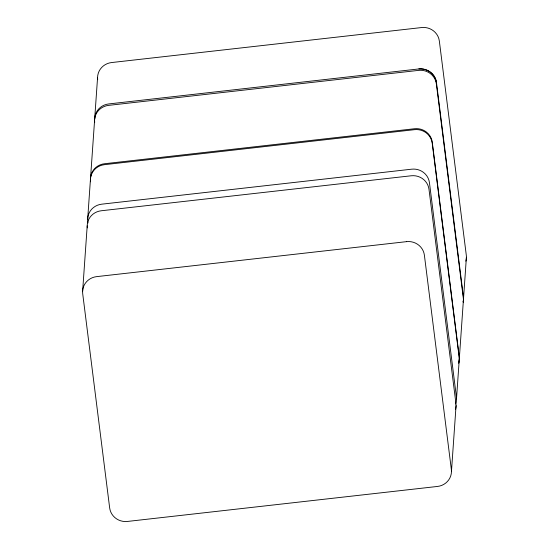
<?xml version="1.0" encoding="UTF-8"?>
<svg xmlns="http://www.w3.org/2000/svg" width="549" height="549" viewBox="0 0 549 549"><rect width="100%" height="100%" fill="white"/><g stroke="black" fill="none" stroke-linecap="round" stroke-linejoin="round"><path stroke-width="0.82" d="M82.597 291.718L87.202 225.852M87.662 219.271L90.42 179.756M90.489 178.823L94.572 120.457M97.564 77.635L94.668 119.037A15.955 15.413 4 0 1 108.695 103.946L418.798 68.948A15.907 15.365 4 0 1 428.796 71.047L430.512 72.194A15.907 15.365 4 0 1 436.462 82.48L463.404 296.625A16.086 15.537 4 0 1 463.095 301.95M456.5 398.862L459.266 359.355M459.328 358.422L463.411 300.056M463.514 298.629L466.403 257.234M451.463 471.461L456.068 405.594M87.991 222.983L87.778 221.281A15.955 15.413 4 0 1 101.689 204.18L411.791 169.174A15.907 15.365 4 0 1 421.79 171.281L423.505 172.427A15.907 15.365 4 0 1 429.448 182.714L456.397 396.858A16.086 15.537 4 0 1 455.485 404.098M87.318 227.869A15.955 15.413 4 0 1 101.229 210.768L411.222 175.776A15.955 15.413 4 0 1 428.989 189.295L455.951 403.59A15.852 15.31 4 0 1 455.485 409.547M94.689 122.468A15.955 15.413 4 0 1 108.599 105.367L418.702 70.368A15.907 15.365 4 0 1 428.7 72.468L430.416 73.614A15.907 15.365 4 0 1 436.359 83.901L463.301 298.045A16.086 15.537 4 0 1 463.253 302.053M90.537 181.767A15.955 15.413 4 0 1 104.454 164.673L414.557 129.667A15.907 15.365 4 0 1 424.555 131.767L426.264 132.913A15.907 15.365 4 0 1 432.214 143.2L459.156 357.344A16.086 15.537 4 0 1 458.676 363.314M90.606 180.841A15.955 15.413 4 0 1 104.516 163.739L414.619 128.734A15.907 15.365 4 0 1 424.617 130.834L426.333 131.98A15.907 15.365 4 0 1 432.276 142.266L459.225 356.418A16.086 15.537 4 0 1 458.744 362.381M418.798 68.948A16.244 15.695 4 0 1 436.462 82.48M465.82 261.194A16.086 15.537 4 0 0 466.3 255.23L439.351 41.079A15.907 15.365 4 0 0 433.408 30.792L431.692 29.646A15.907 15.365 4 0 0 421.694 27.546L111.591 62.552A15.955 15.413 4 0 0 97.681 79.653M406.617 241.642L96.624 276.634A15.955 15.413 4 0 0 82.707 293.736L109.663 507.921A15.955 15.413 4 0 0 127.423 521.447L437.532 486.441A15.852 15.31 4 0 0 451.347 469.457L424.384 255.168A15.955 15.413 4 0 0 406.617 241.642"/></g></svg>
